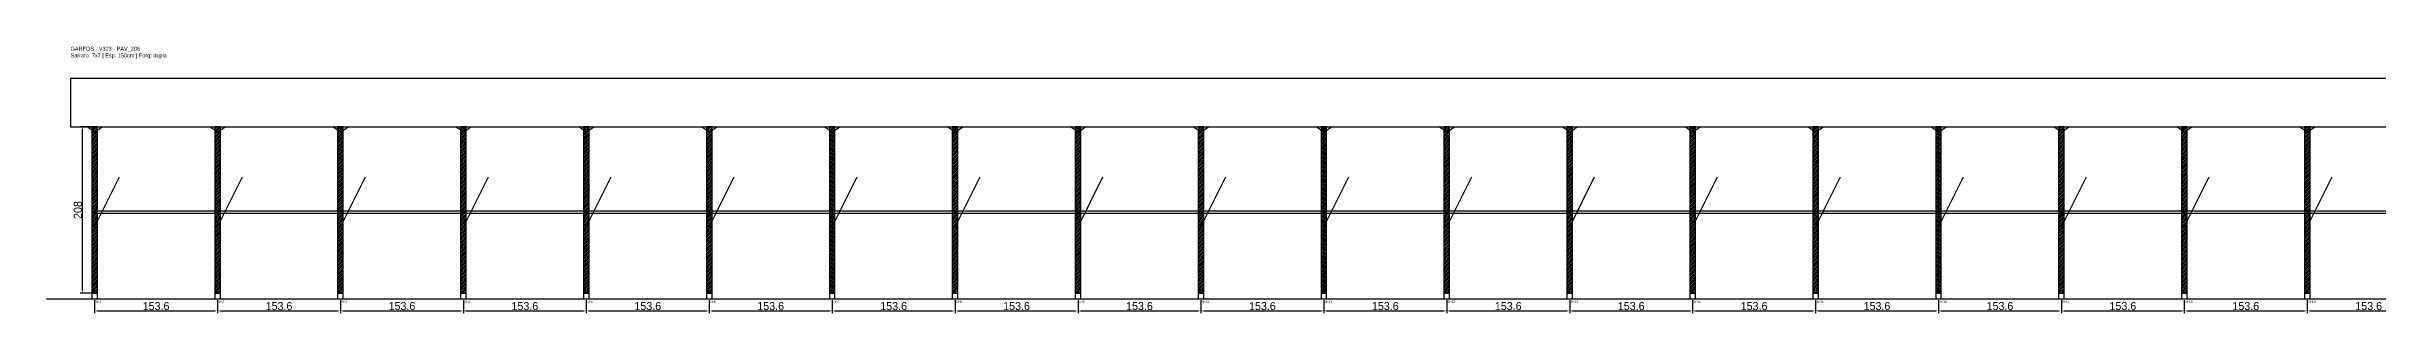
# Model space of a CAD drawing. Header units: metres. Extents: x -30 to 5929, y -25 to 308.
# Drawn here: x -30 to 2883, y -25 to 308 of the extents above; entities that cross this region are included whole.
import ezdxf

# ---------------------------------------------------------------- set-up
doc = ezdxf.new("R2010")
doc.units = ezdxf.units.M
for name, color, linetype in [('BARRA_ANCORAGEM', 1, 'Continuous'), ('COTA', 241, 'Continuous'), ('GARFOS OK', 3, 'Continuous'), ('NOME DA VIGA', 6, 'Continuous'), ('SARR_7x7', 40, 'Continuous'), ('TIRAS REESCORAMENTO', 252, 'Continuous'), ('VIGAS', 3, 'Continuous')]:
    doc.layers.add(name, color=color, linetype=linetype)
doc.dimstyles.new('EZ DXF', dxfattribs={"dimtxt": 10, "dimasz": 3.5, "dimexe": 3, "dimexo": 1.5, "dimgap": 1, "dimtad": 1, "dimdec": 1, "dimdsep": 46, "dimcen": 2.5, "dimazin": 3, "dimtfac": 1, "dimtmove": 0, "dimatfit": 3})

msp = doc.modelspace()

# ---------------------------------------------------------------- hatches: boundary and pattern name
at = {"layer": 'COTA'}
h = msp.add_hatch(dxfattribs=at)
h.set_pattern_fill('ANSI31', scale=0.5)
h.paths.add_polyline_path([(26.5, 0), (33.5, 0), (33.5, 208), (26.5, 208)])
h = msp.add_hatch(dxfattribs=at)
h.set_pattern_fill('ANSI31', scale=0.5)
h.paths.add_polyline_path([(180.15, 0), (187.15, 0), (187.15, 208), (180.15, 208)])
h = msp.add_hatch(dxfattribs=at)
h.set_pattern_fill('ANSI31', scale=0.5)
h.paths.add_polyline_path([(333.79, 0), (340.79, 0), (340.79, 208), (333.79, 208)])
h = msp.add_hatch(dxfattribs=at)
h.set_pattern_fill('ANSI31', scale=0.5)
h.paths.add_polyline_path([(487.44, 0), (494.44, 0), (494.44, 208), (487.44, 208)])
h = msp.add_hatch(dxfattribs=at)
h.set_pattern_fill('ANSI31', scale=0.5)
h.paths.add_polyline_path([(641.09, 0), (648.09, 0), (648.09, 208), (641.09, 208)])
h = msp.add_hatch(dxfattribs=at)
h.set_pattern_fill('ANSI31', scale=0.5)
h.paths.add_polyline_path([(794.73, 0), (801.73, 0), (801.73, 208), (794.73, 208)])
h = msp.add_hatch(dxfattribs=at)
h.set_pattern_fill('ANSI31', scale=0.5)
h.paths.add_polyline_path([(948.38, 0), (955.38, 0), (955.38, 208), (948.38, 208)])
h = msp.add_hatch(dxfattribs=at)
h.set_pattern_fill('ANSI31', scale=0.5)
h.paths.add_polyline_path([(1102.03, 0), (1109.03, 0), (1109.03, 208), (1102.03, 208)])
h = msp.add_hatch(dxfattribs=at)
h.set_pattern_fill('ANSI31', scale=0.5)
h.paths.add_polyline_path([(1255.67, 0), (1262.67, 0), (1262.67, 208), (1255.67, 208)])
h = msp.add_hatch(dxfattribs=at)
h.set_pattern_fill('ANSI31', scale=0.5)
h.paths.add_polyline_path([(1409.32, 0), (1416.32, 0), (1416.32, 208), (1409.32, 208)])
h = msp.add_hatch(dxfattribs=at)
h.set_pattern_fill('ANSI31', scale=0.5)
h.paths.add_polyline_path([(1562.97, 0), (1569.97, 0), (1569.97, 208), (1562.97, 208)])
h = msp.add_hatch(dxfattribs=at)
h.set_pattern_fill('ANSI31', scale=0.5)
h.paths.add_polyline_path([(1716.61, 0), (1723.61, 0), (1723.61, 208), (1716.61, 208)])
h = msp.add_hatch(dxfattribs=at)
h.set_pattern_fill('ANSI31', scale=0.5)
h.paths.add_polyline_path([(1870.26, 0), (1877.26, 0), (1877.26, 208), (1870.26, 208)])
h = msp.add_hatch(dxfattribs=at)
h.set_pattern_fill('ANSI31', scale=0.5)
h.paths.add_polyline_path([(2023.91, 0), (2030.91, 0), (2030.91, 208), (2023.91, 208)])
h = msp.add_hatch(dxfattribs=at)
h.set_pattern_fill('ANSI31', scale=0.5)
h.paths.add_polyline_path([(2177.55, 0), (2184.55, 0), (2184.55, 208), (2177.55, 208)])
h = msp.add_hatch(dxfattribs=at)
h.set_pattern_fill('ANSI31', scale=0.5)
h.paths.add_polyline_path([(2331.2, 0), (2338.2, 0), (2338.2, 208), (2331.2, 208)])
h = msp.add_hatch(dxfattribs=at)
h.set_pattern_fill('ANSI31', scale=0.5)
h.paths.add_polyline_path([(2484.85, 0), (2491.85, 0), (2491.85, 208), (2484.85, 208)])
h = msp.add_hatch(dxfattribs=at)
h.set_pattern_fill('ANSI31', scale=0.5)
h.paths.add_polyline_path([(2638.49, 0), (2645.49, 0), (2645.49, 208), (2638.49, 208)])
h = msp.add_hatch(dxfattribs=at)
h.set_pattern_fill('ANSI31', scale=0.5)
h.paths.add_polyline_path([(2792.14, 0), (2799.14, 0), (2799.14, 208), (2792.14, 208)])

# ---------------------------------------------------------------- linework, layer by layer
at = {"layer": 'BARRA_ANCORAGEM'}
for p, q in [((30, 83.2), (61.2, 145.6)), ((183.65, 83.2), (214.85, 145.6)), ((337.29, 83.2), (368.49, 145.6)), ((490.94, 83.2), (522.14, 145.6)), ((644.59, 83.2), (675.79, 145.6)), ((798.23, 83.2), (829.43, 145.6)), ((951.88, 83.2), (983.08, 145.6)), ((1105.53, 83.2), (1136.73, 145.6)), ((1259.17, 83.2), (1290.37, 145.6)), ((1412.82, 83.2), (1444.02, 145.6)), ((1566.47, 83.2), (1597.67, 145.6)), ((1720.11, 83.2), (1751.31, 145.6)), ((1873.76, 83.2), (1904.96, 145.6)), ((2027.41, 83.2), (2058.61, 145.6)), ((2181.05, 83.2), (2212.25, 145.6)), ((2334.7, 83.2), (2365.9, 145.6)), ((2488.35, 83.2), (2519.55, 145.6)), ((2641.99, 83.2), (2673.19, 145.6)), ((2795.64, 83.2), (2826.84, 145.6))]:
    msp.add_line(p, q, dxfattribs=at)
at = {"layer": 'GARFOS OK'}
for p, q in [((30, 201), (20.5, 208)), ((20.5, 208), (39.5, 208)), ((30, 201), (39.5, 208)), ((183.65, 201), (174.15, 208)), ((174.15, 208), (193.15, 208)), ((183.65, 201), (193.15, 208)), ((337.29, 201), (327.79, 208)), ((327.79, 208), (346.79, 208)), ((337.29, 201), (346.79, 208)), ((490.94, 201), (481.44, 208)), ((481.44, 208), (500.44, 208)), ((490.94, 201), (500.44, 208)), ((644.59, 201), (635.09, 208)), ((635.09, 208), (654.09, 208)), ((644.59, 201), (654.09, 208)), ((798.23, 201), (788.73, 208)), ((788.73, 208), (807.73, 208)), ((798.23, 201), (807.73, 208)), ((951.88, 201), (942.38, 208)), ((942.38, 208), (961.38, 208)), ((951.88, 201), (961.38, 208)), ((1105.53, 201), (1096.03, 208)), ((1096.03, 208), (1115.03, 208)), ((1105.53, 201), (1115.03, 208)), ((1259.17, 201), (1249.67, 208)), ((1249.67, 208), (1268.67, 208)), ((1259.17, 201), (1268.67, 208)), ((1412.82, 201), (1403.32, 208)), ((1403.32, 208), (1422.32, 208)), ((1412.82, 201), (1422.32, 208)), ((1566.47, 201), (1556.97, 208)), ((1556.97, 208), (1575.97, 208)), ((1566.47, 201), (1575.97, 208)), ((1720.11, 201), (1710.61, 208)), ((1710.61, 208), (1729.61, 208)), ((1720.11, 201), (1729.61, 208)), ((1873.76, 201), (1864.26, 208)), ((1864.26, 208), (1883.26, 208)), ((1873.76, 201), (1883.26, 208)), ((2027.41, 201), (2017.91, 208)), ((2017.91, 208), (2036.91, 208)), ((2027.41, 201), (2036.91, 208)), ((2181.05, 201), (2171.55, 208)), ((2171.55, 208), (2190.55, 208)), ((2181.05, 201), (2190.55, 208)), ((2334.7, 201), (2325.2, 208)), ((2325.2, 208), (2344.2, 208)), ((2334.7, 201), (2344.2, 208)), ((2488.35, 201), (2478.85, 208)), ((2478.85, 208), (2497.85, 208)), ((2488.35, 201), (2497.85, 208)), ((2641.99, 201), (2632.49, 208)), ((2632.49, 208), (2651.49, 208)), ((2641.99, 201), (2651.49, 208)), ((2795.64, 201), (2786.14, 208)), ((2786.14, 208), (2805.14, 208)), ((2795.64, 201), (2805.14, 208))]:
    msp.add_line(p, q, dxfattribs=at)
at = {"layer": 'GARFOS OK', "linetype": 'CONTINUOUS'}
msp.add_line((-30, -7), (5928.58, -7), dxfattribs=at)
at = {"layer": 'GARFOS OK'}
for points in [[(26.5, 0), (33.5, 0), (33.5, 208), (26.5, 208), (26.5, 0)], [(180.15, 0), (187.15, 0), (187.15, 208), (180.15, 208), (180.15, 0)], [(333.79, 0), (340.79, 0), (340.79, 208), (333.79, 208), (333.79, 0)], [(487.44, 0), (494.44, 0), (494.44, 208), (487.44, 208), (487.44, 0)], [(641.09, 0), (648.09, 0), (648.09, 208), (641.09, 208), (641.09, 0)], [(794.73, 0), (801.73, 0), (801.73, 208), (794.73, 208), (794.73, 0)], [(948.38, 0), (955.38, 0), (955.38, 208), (948.38, 208), (948.38, 0)], [(1102.03, 0), (1109.03, 0), (1109.03, 208), (1102.03, 208), (1102.03, 0)], [(1255.67, 0), (1262.67, 0), (1262.67, 208), (1255.67, 208), (1255.67, 0)], [(1409.32, 0), (1416.32, 0), (1416.32, 208), (1409.32, 208), (1409.32, 0)], [(1562.97, 0), (1569.97, 0), (1569.97, 208), (1562.97, 208), (1562.97, 0)], [(1716.61, 0), (1723.61, 0), (1723.61, 208), (1716.61, 208), (1716.61, 0)], [(1870.26, 0), (1877.26, 0), (1877.26, 208), (1870.26, 208), (1870.26, 0)], [(2023.91, 0), (2030.91, 0), (2030.91, 208), (2023.91, 208), (2023.91, 0)], [(2177.55, 0), (2184.55, 0), (2184.55, 208), (2177.55, 208), (2177.55, 0)], [(2331.2, 0), (2338.2, 0), (2338.2, 208), (2331.2, 208), (2331.2, 0)], [(2484.85, 0), (2491.85, 0), (2491.85, 208), (2484.85, 208), (2484.85, 0)], [(2638.49, 0), (2645.49, 0), (2645.49, 208), (2638.49, 208), (2638.49, 0)], [(2792.14, 0), (2799.14, 0), (2799.14, 208), (2792.14, 208), (2792.14, 0)]]:
    msp.add_lwpolyline(points, dxfattribs=at)
at = {"layer": 'SARR_7x7'}
for points in [[(26.5, -7), (33.5, -7), (33.5, 0), (26.5, 0), (26.5, -7)], [(180.15, -7), (187.15, -7), (187.15, 0), (180.15, 0), (180.15, -7)], [(333.79, -7), (340.79, -7), (340.79, 0), (333.79, 0), (333.79, -7)], [(487.44, -7), (494.44, -7), (494.44, 0), (487.44, 0), (487.44, -7)], [(641.09, -7), (648.09, -7), (648.09, 0), (641.09, 0), (641.09, -7)], [(794.73, -7), (801.73, -7), (801.73, 0), (794.73, 0), (794.73, -7)], [(948.38, -7), (955.38, -7), (955.38, 0), (948.38, 0), (948.38, -7)], [(1102.03, -7), (1109.03, -7), (1109.03, 0), (1102.03, 0), (1102.03, -7)], [(1255.67, -7), (1262.67, -7), (1262.67, 0), (1255.67, 0), (1255.67, -7)], [(1409.32, -7), (1416.32, -7), (1416.32, 0), (1409.32, 0), (1409.32, -7)], [(1562.97, -7), (1569.97, -7), (1569.97, 0), (1562.97, 0), (1562.97, -7)], [(1716.61, -7), (1723.61, -7), (1723.61, 0), (1716.61, 0), (1716.61, -7)], [(1870.26, -7), (1877.26, -7), (1877.26, 0), (1870.26, 0), (1870.26, -7)], [(2023.91, -7), (2030.91, -7), (2030.91, 0), (2023.91, 0), (2023.91, -7)], [(2177.55, -7), (2184.55, -7), (2184.55, 0), (2177.55, 0), (2177.55, -7)], [(2331.2, -7), (2338.2, -7), (2338.2, 0), (2331.2, 0), (2331.2, -7)], [(2484.85, -7), (2491.85, -7), (2491.85, 0), (2484.85, 0), (2484.85, -7)], [(2638.49, -7), (2645.49, -7), (2645.49, 0), (2638.49, 0), (2638.49, -7)], [(2792.14, -7), (2799.14, -7), (2799.14, 0), (2792.14, 0), (2792.14, -7)]]:
    msp.add_lwpolyline(points, dxfattribs=at)
at = {"layer": 'TIRAS REESCORAMENTO'}
for points in [[(30, 100), (183.65, 100), (183.65, 102.5), (30, 102.5), (30, 100)], [(183.65, 100), (337.29, 100), (337.29, 102.5), (183.65, 102.5), (183.65, 100)], [(337.29, 100), (490.94, 100), (490.94, 102.5), (337.29, 102.5), (337.29, 100)], [(490.94, 100), (644.59, 100), (644.59, 102.5), (490.94, 102.5), (490.94, 100)], [(644.59, 100), (798.23, 100), (798.23, 102.5), (644.59, 102.5), (644.59, 100)], [(798.23, 100), (951.88, 100), (951.88, 102.5), (798.23, 102.5), (798.23, 100)], [(951.88, 100), (1105.53, 100), (1105.53, 102.5), (951.88, 102.5), (951.88, 100)], [(1105.53, 100), (1259.17, 100), (1259.17, 102.5), (1105.53, 102.5), (1105.53, 100)], [(1259.17, 100), (1412.82, 100), (1412.82, 102.5), (1259.17, 102.5), (1259.17, 100)], [(1412.82, 100), (1566.47, 100), (1566.47, 102.5), (1412.82, 102.5), (1412.82, 100)], [(1566.47, 100), (1720.11, 100), (1720.11, 102.5), (1566.47, 102.5), (1566.47, 100)], [(1720.11, 100), (1873.76, 100), (1873.76, 102.5), (1720.11, 102.5), (1720.11, 100)], [(1873.76, 100), (2027.41, 100), (2027.41, 102.5), (1873.76, 102.5), (1873.76, 100)], [(2027.41, 100), (2181.05, 100), (2181.05, 102.5), (2027.41, 102.5), (2027.41, 100)], [(2181.05, 100), (2334.7, 100), (2334.7, 102.5), (2181.05, 102.5), (2181.05, 100)], [(2334.7, 100), (2488.35, 100), (2488.35, 102.5), (2334.7, 102.5), (2334.7, 100)], [(2488.35, 100), (2641.99, 100), (2641.99, 102.5), (2488.35, 102.5), (2488.35, 100)], [(2641.99, 100), (2795.64, 100), (2795.64, 102.5), (2641.99, 102.5), (2641.99, 100)], [(2795.64, 100), (2949.29, 100), (2949.29, 102.5), (2795.64, 102.5), (2795.64, 100)]]:
    msp.add_lwpolyline(points, dxfattribs=at)
at = {"layer": 'VIGAS'}
msp.add_lwpolyline([(0, 208), (5898.58, 208), (5898.58, 268), (0, 268), (0, 208)], dxfattribs=at)

# ---------------------------------------------------------------- texts
at = {"layer": 'NOME DA VIGA'}
for s, p in [('GF1', (30, -12)), ('GF2', (183.65, -12)), ('GF3', (337.29, -12)), ('GF4', (490.94, -12)), ('GF5', (644.59, -12)), ('GF6', (798.23, -12)), ('GF7', (951.88, -12)), ('GF8', (1105.53, -12)), ('GF9', (1259.17, -12)), ('GF10', (1412.82, -12)), ('GF11', (1566.47, -12)), ('GF12', (1720.11, -12)), ('GF13', (1873.76, -12)), ('GF14', (2027.41, -12)), ('GF15', (2181.05, -12)), ('GF16', (2334.7, -12)), ('GF17', (2488.35, -12)), ('GF18', (2641.99, -12)), ('GF19', (2795.64, -12))]:
    msp.add_text(s, height=3, dxfattribs=at).set_placement(p)
at = {"layer": 'NOME DA VIGA', "insert": (0, 293), "char_height": 5, "attachment_point": 7}
msp.add_mtext('GARFOS - V323 - PAV_206\\PSarrafo: 7x7 | Esp: 150cm | Forq: dupla', dxfattribs=at)

# ---------------------------------------------------------------- dimensions: what is measured, and where the dimension line sits
at = {"layer": 'COTA'}
msp.add_linear_dim(base=(15, 0), p1=(30, 0), p2=(30, 208), angle=90, dimstyle='EZ DXF', dxfattribs=at).render()
for base, p1, p2 in [((30, -22), (30, -7), (183.6467, -7)), ((183.65, -22), (183.65, -7), (337.29, -7)), ((337.2935, -22), (337.2935, -7), (490.9402, -7)), ((490.9402, -22), (490.9402, -7), (644.587, -7)), ((644.59, -22), (644.59, -7), (798.23, -7)), ((798.2337, -22), (798.2337, -7), (951.8804, -7)), ((951.8804, -22), (951.8804, -7), (1105.5272, -7)), ((1105.53, -22), (1105.53, -7), (1259.17, -7)), ((1259.1739, -22), (1259.1739, -7), (1412.8206, -7)), ((1412.8206, -22), (1412.8206, -7), (1566.4674, -7)), ((1566.47, -22), (1566.47, -7), (1720.11, -7)), ((1720.1141, -22), (1720.1141, -7), (1873.7609, -7)), ((1873.7609, -22), (1873.7609, -7), (2027.4076, -7)), ((2027.41, -22), (2027.41, -7), (2181.05, -7)), ((2181.0543, -22), (2181.0543, -7), (2334.7011, -7)), ((2334.7011, -22), (2334.7011, -7), (2488.3478, -7)), ((2488.35, -22), (2488.35, -7), (2641.99, -7)), ((2641.9946, -22), (2641.9946, -7), (2795.6413, -7)), ((2795.6413, -22), (2795.6413, -7), (2949.288, -7))]:
    msp.add_linear_dim(base=base, p1=p1, p2=p2, dimstyle='EZ DXF', dxfattribs=at).render()

doc.saveas('drawing.dxf')
